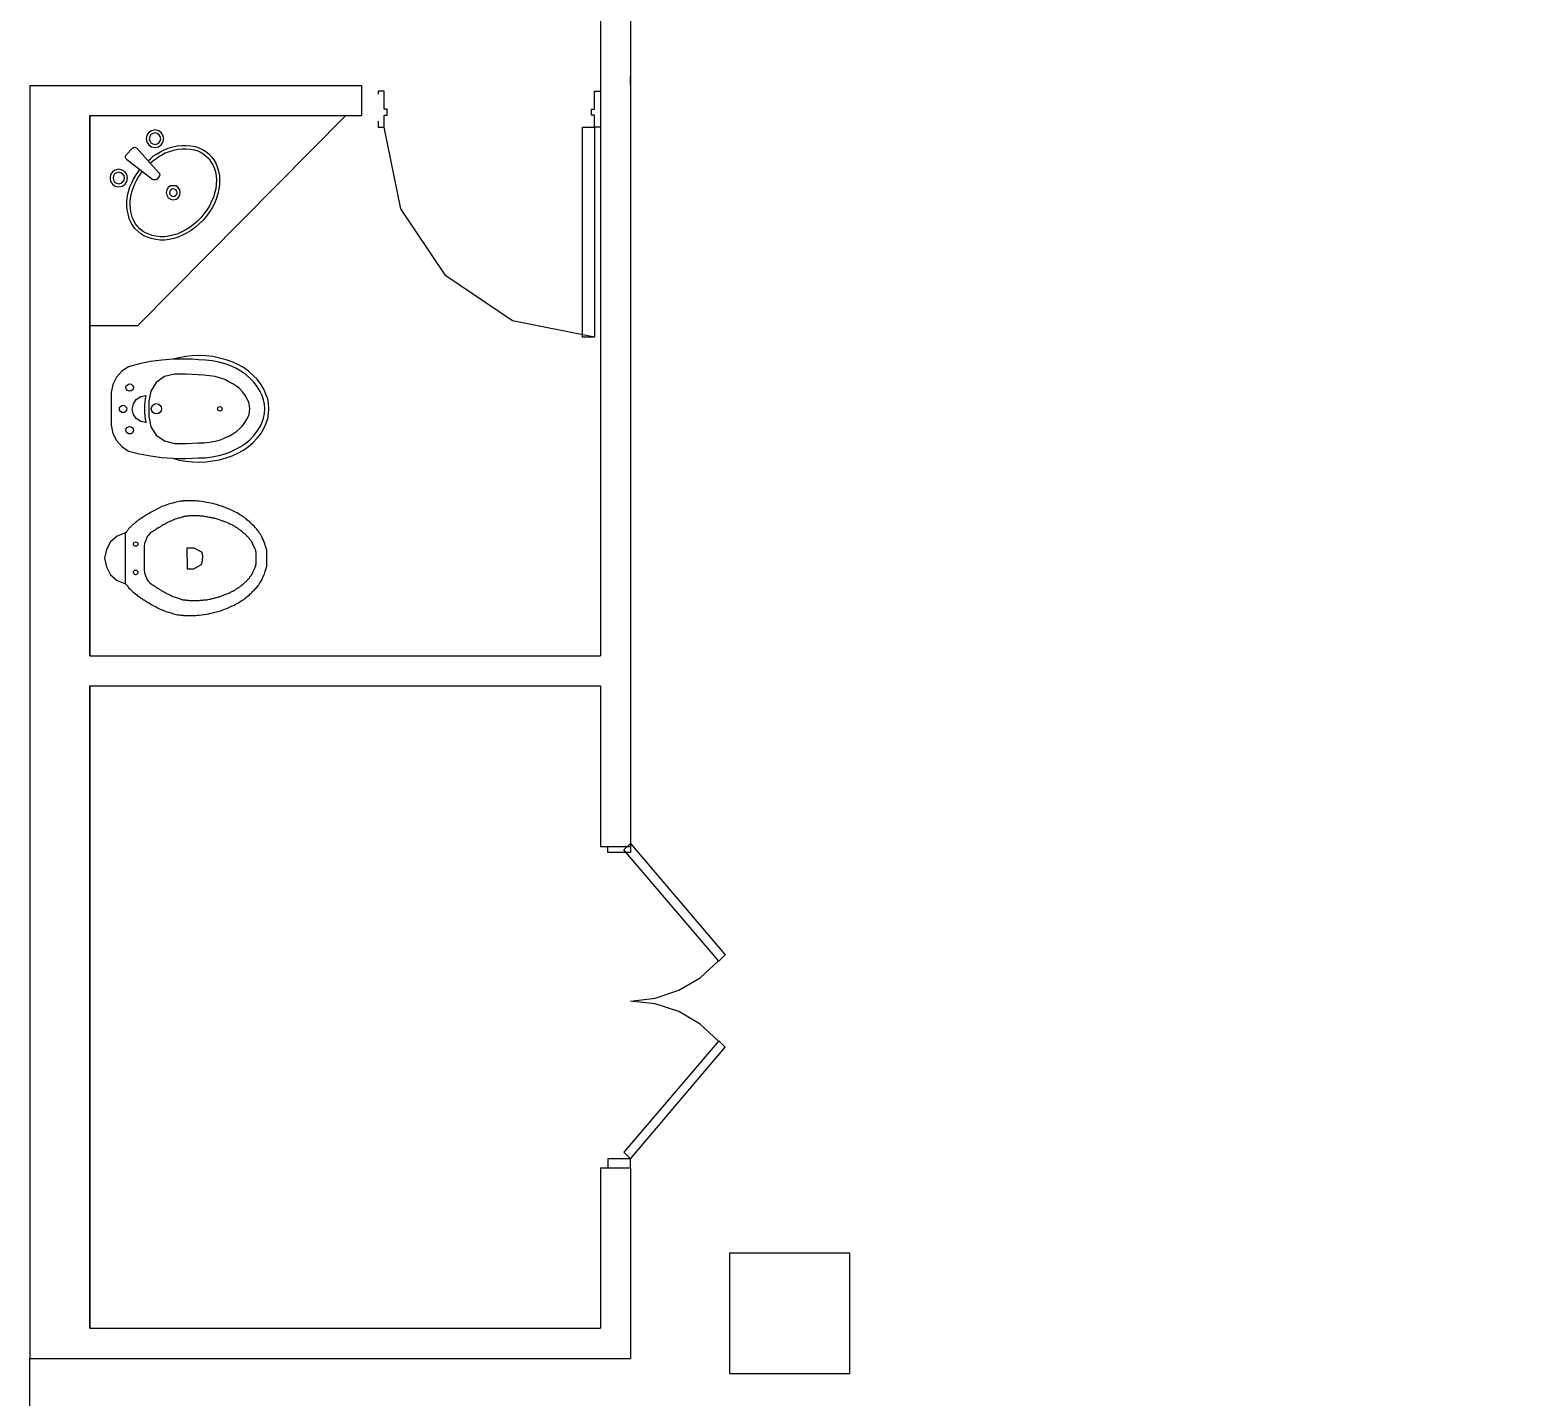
# Model space of a CAD drawing. Header units: metres. Extents: x 2 to 323, y -2 to 254.
# Drawn here: x 116.216 to 121.189, y 119.782 to 124.336 of the extents above; entities that cross this region are included whole.
import ezdxf

# ---------------------------------------------------------------- set-up
doc = ezdxf.new("R2010")
doc.units = ezdxf.units.M
doc.layers.add('REFERENCIA', color=7, linetype='Continuous')

msp = doc.modelspace()

# ---------------------------------------------------------------- linework, layer by layer
at = {"layer": 'REFERENCIA'}
for p, q in [((118.216, 127.411), (118.216, 124.151)), ((118.116, 127.121), (118.116, 124.151)), ((118.216, 124.151), (118.216, 124.181)), ((118.216, 124.151), (118.216, 124.181)), ((116.216, 124.151), (117.32, 124.151)), ((116.216, 124.151), (116.216, 119.911)), ((116.416, 124.151), (117.32, 124.151)), ((117.32, 124.151), (117.32, 124.051)), ((117.32, 124.151), (117.32, 124.051)), ((118.116, 124.151), (118.116, 122.251)), ((118.116, 124.151), (118.116, 122.251)), ((118.216, 124.151), (118.216, 121.616)), ((118.216, 124.151), (118.216, 121.616)), ((116.416, 124.051), (117.32, 124.051)), ((116.416, 122.251), (116.416, 124.051)), ((116.416, 124.051), (116.416, 122.251)), ((116.416, 124.051), (117.32, 124.051)), ((117.268, 124.051), (116.576, 123.351)), ((117.268, 124.051), (116.576, 123.351)), ((116.558, 123.942), (116.537, 123.92)), ((116.558, 123.942), (116.537, 123.92)), ((116.572, 123.942), (116.646, 123.86)), ((116.572, 123.942), (116.646, 123.86)), ((116.538, 123.905), (116.626, 123.838)), ((116.538, 123.905), (116.626, 123.838)), ((116.646, 123.846), (116.64, 123.839)), ((116.646, 123.846), (116.64, 123.839)), ((116.416, 123.351), (116.576, 123.351)), ((116.535, 122.491), (116.535, 122.661)), ((116.535, 122.491), (116.535, 122.661)), ((116.74, 122.576), (116.74, 122.611)), ((116.74, 122.576), (116.74, 122.611)), ((116.74, 122.576), (116.74, 122.541)), ((116.74, 122.576), (116.74, 122.541)), ((116.416, 122.251), (118.116, 122.251)), ((116.416, 122.251), (118.116, 122.251)), ((116.416, 122.151), (118.116, 122.151)), ((116.416, 120.011), (116.416, 122.151)), ((116.416, 122.151), (118.116, 122.151)), ((116.416, 122.151), (116.416, 120.011)), ((118.116, 122.151), (118.116, 121.616)), ((118.116, 122.151), (118.116, 121.616)), ((118.116, 121.616), (118.216, 121.616)), ((118.116, 121.616), (118.216, 121.616)), ((118.141, 121.596), (118.141, 121.616)), ((118.141, 121.596), (118.141, 121.616)), ((118.216, 121.596), (118.141, 121.596)), ((118.216, 121.596), (118.141, 121.596)), ((118.216, 121.616), (118.216, 121.596)), ((118.216, 121.616), (118.216, 121.596)), ((118.116, 120.546), (118.116, 120.011)), ((118.116, 120.546), (118.216, 120.546)), ((118.116, 120.546), (118.116, 120.011)), ((118.116, 120.546), (118.216, 120.546)), ((118.141, 120.576), (118.141, 120.546)), ((118.216, 120.576), (118.141, 120.576)), ((118.141, 120.576), (118.141, 120.546)), ((118.216, 120.576), (118.141, 120.576)), ((118.216, 120.546), (118.216, 120.576)), ((118.216, 120.546), (118.216, 120.576)), ((118.216, 120.546), (118.216, 119.911)), ((118.216, 120.546), (118.216, 119.911)), ((116.416, 120.011), (118.116, 120.011)), ((116.416, 120.011), (118.116, 120.011)), ((116.216, 119.911), (118.216, 119.911)), ((116.216, 119.911), (118.216, 119.911)), ((116.216, 119.911), (118.216, 119.911))]:
    msp.add_line(p, q, dxfattribs=at)
for points in [[(131.146, 127.361), (131.146, 127.361), (131.146, 127.361), (131.146, 116.411), (116.216, 116.411), (116.216, 119.911)], [(117.376, 124.032), (117.376, 124.012), (117.396, 124.012), (117.396, 124.052), (117.406, 124.052), (117.406, 124.072), (117.396, 124.072), (117.396, 124.132), (117.376, 124.132), (117.376, 124.122)], [(117.376, 124.032), (117.376, 124.012), (117.396, 124.012), (117.396, 124.052), (117.406, 124.052), (117.406, 124.072), (117.396, 124.072), (117.396, 124.132), (117.376, 124.132), (117.376, 124.122)], [(118.116, 124.032), (118.116, 124.012), (118.096, 124.012), (118.096, 124.052), (118.086, 124.052), (118.086, 124.072), (118.096, 124.072), (118.096, 124.132), (118.116, 124.132), (118.116, 124.122)], [(118.116, 124.032), (118.116, 124.012), (118.096, 124.012), (118.096, 124.052), (118.086, 124.052), (118.086, 124.072), (118.096, 124.072), (118.096, 124.132), (118.116, 124.132), (118.116, 124.122)], [(118.096, 123.312), (117.823, 123.367), (117.601, 123.517), (117.451, 123.74), (117.396, 124.012)], [(118.096, 123.312), (117.823, 123.367), (117.601, 123.517), (117.451, 123.74), (117.396, 124.012)], [(116.538, 123.905), (116.537, 123.907), (116.536, 123.909), (116.535, 123.91), (116.535, 123.912), (116.535, 123.914), (116.535, 123.916), (116.536, 123.918), (116.537, 123.92)], [(116.538, 123.905), (116.537, 123.907), (116.536, 123.909), (116.535, 123.91), (116.535, 123.912), (116.535, 123.914), (116.535, 123.916), (116.536, 123.918), (116.537, 123.92)], [(116.812, 123.923), (116.821, 123.913), (116.829, 123.903), (116.835, 123.892), (116.84, 123.88), (116.844, 123.865), (116.847, 123.85), (116.848, 123.835), (116.848, 123.82), (116.845, 123.805), (116.842, 123.79), (116.837, 123.775), (116.832, 123.76), (116.824, 123.745), (116.814, 123.73), (116.804, 123.716), (116.793, 123.702), (116.78, 123.69), (116.767, 123.679), (116.753, 123.668), (116.738, 123.659), (116.724, 123.652), (116.71, 123.646), (116.695, 123.641), (116.68, 123.638), (116.665, 123.636), (116.65, 123.636), (116.635, 123.638), (116.62, 123.641), (116.608, 123.645), (116.596, 123.65), (116.585, 123.657), (116.575, 123.665), (116.566, 123.674), (116.558, 123.685), (116.552, 123.696), (116.547, 123.708), (116.543, 123.723), (116.54, 123.737), (116.539, 123.752), (116.539, 123.767), (116.541, 123.783), (116.545, 123.798), (116.549, 123.813), (116.555, 123.827), (116.561, 123.839), (116.568, 123.85), (116.575, 123.861), (116.582, 123.871)], [(116.812, 123.923), (116.821, 123.913), (116.829, 123.903), (116.835, 123.892), (116.84, 123.88), (116.844, 123.865), (116.847, 123.85), (116.848, 123.835), (116.848, 123.82), (116.845, 123.805), (116.842, 123.79), (116.837, 123.775), (116.832, 123.76), (116.824, 123.745), (116.814, 123.73), (116.804, 123.716), (116.793, 123.702), (116.78, 123.69), (116.767, 123.679), (116.753, 123.668), (116.738, 123.659), (116.724, 123.652), (116.71, 123.646), (116.695, 123.641), (116.68, 123.638), (116.665, 123.636), (116.65, 123.636), (116.635, 123.638), (116.62, 123.641), (116.608, 123.645), (116.596, 123.65), (116.585, 123.657), (116.575, 123.665), (116.566, 123.674), (116.558, 123.685), (116.552, 123.696), (116.547, 123.708), (116.543, 123.723), (116.54, 123.737), (116.539, 123.752), (116.539, 123.767), (116.541, 123.783), (116.545, 123.798), (116.549, 123.813), (116.555, 123.827), (116.561, 123.839), (116.568, 123.85), (116.575, 123.861), (116.582, 123.871)], [(116.558, 123.942), (116.561, 123.944), (116.565, 123.945), (116.568, 123.944), (116.572, 123.942)], [(116.558, 123.942), (116.561, 123.944), (116.565, 123.945), (116.568, 123.944), (116.572, 123.942)], [(116.61, 123.9), (116.619, 123.908), (116.628, 123.916), (116.638, 123.922), (116.649, 123.929), (116.663, 123.936), (116.677, 123.942), (116.692, 123.946), (116.707, 123.95), (116.722, 123.951), (116.737, 123.951), (116.752, 123.95), (116.767, 123.947), (116.779, 123.943), (116.791, 123.938), (116.802, 123.931), (116.812, 123.923)], [(116.61, 123.9), (116.619, 123.908), (116.628, 123.916), (116.638, 123.922), (116.649, 123.929), (116.663, 123.936), (116.677, 123.942), (116.692, 123.946), (116.707, 123.95), (116.722, 123.951), (116.737, 123.951), (116.752, 123.95), (116.767, 123.947), (116.779, 123.943), (116.791, 123.938), (116.802, 123.931), (116.812, 123.923)], [(116.617, 123.892), (116.626, 123.9), (116.635, 123.907), (116.644, 123.913), (116.654, 123.919), (116.667, 123.926), (116.681, 123.931), (116.695, 123.935), (116.709, 123.939), (116.723, 123.94), (116.737, 123.94), (116.75, 123.939), (116.764, 123.936), (116.775, 123.933), (116.786, 123.928), (116.795, 123.922), (116.804, 123.914)], [(116.617, 123.892), (116.626, 123.9), (116.635, 123.907), (116.644, 123.913), (116.654, 123.919), (116.667, 123.926), (116.681, 123.931), (116.695, 123.935), (116.709, 123.939), (116.723, 123.94), (116.737, 123.94), (116.75, 123.939), (116.764, 123.936), (116.775, 123.933), (116.786, 123.928), (116.795, 123.922), (116.804, 123.914)], [(116.804, 123.914), (116.813, 123.906), (116.819, 123.897), (116.825, 123.887), (116.83, 123.876), (116.834, 123.863), (116.836, 123.849), (116.837, 123.835), (116.836, 123.821), (116.835, 123.807), (116.831, 123.792), (116.827, 123.778), (116.821, 123.765), (116.814, 123.75), (116.805, 123.736), (116.795, 123.723), (116.785, 123.71), (116.773, 123.698), (116.76, 123.687), (116.747, 123.677), (116.733, 123.669), (116.72, 123.662), (116.706, 123.656), (116.692, 123.652), (116.678, 123.649), (116.664, 123.647), (116.65, 123.647), (116.636, 123.649), (116.623, 123.651), (116.612, 123.655), (116.601, 123.66), (116.591, 123.666), (116.582, 123.673), (116.574, 123.682), (116.567, 123.691), (116.562, 123.701), (116.557, 123.712), (116.553, 123.725), (116.551, 123.739), (116.55, 123.753), (116.55, 123.766), (116.552, 123.781), (116.556, 123.795), (116.56, 123.809), (116.565, 123.823), (116.571, 123.834), (116.577, 123.844), (116.584, 123.855), (116.591, 123.865)], [(116.804, 123.914), (116.813, 123.906), (116.819, 123.897), (116.825, 123.887), (116.83, 123.876), (116.834, 123.863), (116.836, 123.849), (116.837, 123.835), (116.836, 123.821), (116.835, 123.807), (116.831, 123.792), (116.827, 123.778), (116.821, 123.765), (116.814, 123.75), (116.805, 123.736), (116.795, 123.723), (116.785, 123.71), (116.773, 123.698), (116.76, 123.687), (116.747, 123.677), (116.733, 123.669), (116.72, 123.662), (116.706, 123.656), (116.692, 123.652), (116.678, 123.649), (116.664, 123.647), (116.65, 123.647), (116.636, 123.649), (116.623, 123.651), (116.612, 123.655), (116.601, 123.66), (116.591, 123.666), (116.582, 123.673), (116.574, 123.682), (116.567, 123.691), (116.562, 123.701), (116.557, 123.712), (116.553, 123.725), (116.551, 123.739), (116.55, 123.753), (116.55, 123.766), (116.552, 123.781), (116.556, 123.795), (116.56, 123.809), (116.565, 123.823), (116.571, 123.834), (116.577, 123.844), (116.584, 123.855), (116.591, 123.865)], [(116.64, 123.839), (116.636, 123.837), (116.633, 123.836), (116.629, 123.836), (116.626, 123.838)], [(116.64, 123.839), (116.636, 123.837), (116.633, 123.836), (116.629, 123.836), (116.626, 123.838)], [(116.646, 123.86), (116.648, 123.857), (116.649, 123.853), (116.648, 123.85), (116.646, 123.846)], [(116.646, 123.86), (116.648, 123.857), (116.649, 123.853), (116.648, 123.85), (116.646, 123.846)], [(116.692, 122.909), (116.714, 122.908), (116.735, 122.908), (116.757, 122.909), (116.778, 122.91), (116.801, 122.911), (116.823, 122.914), (116.845, 122.918), (116.866, 122.924), (116.884, 122.93), (116.902, 122.939), (116.919, 122.948), (116.935, 122.959), (116.949, 122.971), (116.962, 122.985), (116.973, 122.999), (116.983, 123.015), (116.989, 123.029), (116.994, 123.043), (116.997, 123.058), (116.998, 123.074), (116.997, 123.089), (116.994, 123.104), (116.989, 123.118), (116.983, 123.132), (116.973, 123.148), (116.962, 123.163), (116.949, 123.176), (116.935, 123.188), (116.919, 123.199), (116.902, 123.209), (116.884, 123.217), (116.866, 123.224), (116.845, 123.229), (116.823, 123.234), (116.801, 123.236), (116.778, 123.237), (116.757, 123.239), (116.735, 123.239), (116.714, 123.239), (116.692, 123.239)], [(116.692, 122.909), (116.714, 122.908), (116.735, 122.908), (116.757, 122.909), (116.778, 122.91), (116.801, 122.911), (116.823, 122.914), (116.845, 122.918), (116.866, 122.924), (116.884, 122.93), (116.902, 122.939), (116.919, 122.948), (116.935, 122.959), (116.949, 122.971), (116.962, 122.985), (116.973, 122.999), (116.983, 123.015), (116.989, 123.029), (116.994, 123.043), (116.997, 123.058), (116.998, 123.074), (116.997, 123.089), (116.994, 123.104), (116.989, 123.118), (116.983, 123.132), (116.973, 123.148), (116.962, 123.163), (116.949, 123.176), (116.935, 123.188), (116.919, 123.199), (116.902, 123.209), (116.884, 123.217), (116.866, 123.224), (116.845, 123.229), (116.823, 123.234), (116.801, 123.236), (116.778, 123.237), (116.757, 123.239), (116.735, 123.239), (116.714, 123.239), (116.692, 123.239)], [(116.535, 122.491), (116.538, 122.487), (116.542, 122.483), (116.545, 122.478), (116.549, 122.474), (116.551, 122.472), (116.554, 122.469), (116.556, 122.467), (116.559, 122.464), (116.563, 122.461), (116.568, 122.457), (116.572, 122.454), (116.576, 122.45), (116.577, 122.45), (116.577, 122.45), (116.578, 122.449), (116.578, 122.449), (116.581, 122.447), (116.584, 122.445), (116.586, 122.443), (116.589, 122.442), (116.591, 122.44), (116.594, 122.438), (116.597, 122.437), (116.599, 122.435), (116.6, 122.434), (116.601, 122.434), (116.602, 122.433), (116.602, 122.433), (116.605, 122.431), (116.608, 122.43), (116.61, 122.428), (116.613, 122.427), (116.62, 122.422), (116.627, 122.419), (116.634, 122.415), (116.641, 122.411), (116.648, 122.408), (116.656, 122.404), (116.664, 122.401), (116.672, 122.398), (116.678, 122.396), (116.685, 122.394), (116.692, 122.392), (116.698, 122.39), (116.703, 122.389), (116.708, 122.388), (116.713, 122.387), (116.718, 122.386), (116.721, 122.386), (116.723, 122.386), (116.726, 122.386), (116.728, 122.385), (116.73, 122.385), (116.731, 122.385), (116.732, 122.385), (116.734, 122.385), (116.736, 122.385), (116.738, 122.385), (116.739, 122.385), (116.741, 122.385), (116.745, 122.385), (116.75, 122.385), (116.754, 122.385), (116.758, 122.385), (116.763, 122.385), (116.769, 122.385), (116.774, 122.386), (116.78, 122.386), (116.788, 122.387), (116.796, 122.389), (116.804, 122.39), (116.812, 122.391), (116.819, 122.393), (116.825, 122.394), (116.832, 122.396), (116.838, 122.397), (116.846, 122.4), (116.854, 122.402), (116.861, 122.405), (116.869, 122.408), (116.876, 122.411), (116.883, 122.414), (116.89, 122.417), (116.896, 122.42), (116.901, 122.423), (116.906, 122.425), (116.911, 122.428), (116.915, 122.431), (116.919, 122.433), (116.923, 122.436), (116.927, 122.438), (116.931, 122.441), (116.935, 122.444), (116.939, 122.448), (116.943, 122.451), (116.947, 122.454), (116.95, 122.457), (116.953, 122.46), (116.956, 122.463), (116.959, 122.466), (116.963, 122.469), (116.966, 122.473), (116.969, 122.476), (116.972, 122.479), (116.975, 122.484), (116.978, 122.488), (116.981, 122.492), (116.984, 122.496), (116.987, 122.502), (116.99, 122.508), (116.993, 122.514), (116.995, 122.52), (116.998, 122.526), (117, 122.533), (117.002, 122.539), (117.004, 122.546), (117.005, 122.549), (117.005, 122.552), (117.005, 122.555), (117.005, 122.558), (117.005, 122.576), (117.005, 122.594), (117.005, 122.597), (117.005, 122.6), (117.005, 122.603), (117.004, 122.606), (117.002, 122.613), (117, 122.619), (116.998, 122.626), (116.995, 122.632), (116.993, 122.638), (116.99, 122.644), (116.987, 122.65), (116.984, 122.656), (116.981, 122.66), (116.978, 122.664), (116.975, 122.669), (116.972, 122.673), (116.969, 122.676), (116.966, 122.679), (116.963, 122.683), (116.959, 122.686), (116.956, 122.689), (116.953, 122.692), (116.95, 122.695), (116.947, 122.698), (116.943, 122.701), (116.939, 122.704), (116.935, 122.708), (116.931, 122.711), (116.927, 122.714), (116.923, 122.716), (116.919, 122.719), (116.915, 122.721), (116.911, 122.724), (116.906, 122.727), (116.901, 122.73), (116.896, 122.732), (116.89, 122.735), (116.883, 122.738), (116.876, 122.741), (116.869, 122.744), (116.861, 122.747), (116.854, 122.75), (116.846, 122.752), (116.838, 122.755), (116.832, 122.756), (116.825, 122.758), (116.819, 122.76), (116.812, 122.761), (116.804, 122.762), (116.796, 122.764), (116.788, 122.765), (116.78, 122.766), (116.774, 122.766), (116.769, 122.767), (116.763, 122.767), (116.758, 122.767), (116.754, 122.767), (116.75, 122.767), (116.745, 122.767), (116.741, 122.767), (116.739, 122.767), (116.738, 122.767), (116.736, 122.767), (116.734, 122.767), (116.732, 122.767), (116.731, 122.767), (116.73, 122.767), (116.728, 122.767), (116.726, 122.766), (116.723, 122.766), (116.721, 122.766), (116.718, 122.766), (116.713, 122.765), (116.708, 122.764), (116.703, 122.763), (116.698, 122.762), (116.692, 122.76), (116.685, 122.758), (116.678, 122.756), (116.672, 122.754), (116.664, 122.751), (116.656, 122.748), (116.648, 122.744), (116.641, 122.741), (116.634, 122.737), (116.627, 122.733), (116.62, 122.73), (116.613, 122.725), (116.61, 122.724), (116.608, 122.722), (116.605, 122.721), (116.602, 122.719), (116.602, 122.719), (116.601, 122.718), (116.6, 122.718), (116.599, 122.717), (116.597, 122.715), (116.594, 122.714), (116.591, 122.712), (116.589, 122.71), (116.586, 122.709), (116.584, 122.707), (116.581, 122.705), (116.578, 122.703), (116.578, 122.703), (116.577, 122.703), (116.577, 122.702), (116.576, 122.702), (116.572, 122.698), (116.568, 122.695), (116.563, 122.691), (116.559, 122.688), (116.556, 122.685), (116.554, 122.683), (116.551, 122.68), (116.549, 122.678), (116.545, 122.674), (116.542, 122.67), (116.538, 122.665), (116.535, 122.661)], [(116.535, 122.491), (116.538, 122.487), (116.542, 122.483), (116.545, 122.478), (116.549, 122.474), (116.551, 122.472), (116.554, 122.469), (116.556, 122.467), (116.559, 122.464), (116.563, 122.461), (116.568, 122.457), (116.572, 122.454), (116.576, 122.45), (116.577, 122.45), (116.577, 122.45), (116.578, 122.449), (116.578, 122.449), (116.581, 122.447), (116.584, 122.445), (116.586, 122.443), (116.589, 122.442), (116.591, 122.44), (116.594, 122.438), (116.597, 122.437), (116.599, 122.435), (116.6, 122.434), (116.601, 122.434), (116.602, 122.433), (116.602, 122.433), (116.605, 122.431), (116.608, 122.43), (116.61, 122.428), (116.613, 122.427), (116.62, 122.422), (116.627, 122.419), (116.634, 122.415), (116.641, 122.411), (116.648, 122.408), (116.656, 122.404), (116.664, 122.401), (116.672, 122.398), (116.678, 122.396), (116.685, 122.394), (116.692, 122.392), (116.698, 122.39), (116.703, 122.389), (116.708, 122.388), (116.713, 122.387), (116.718, 122.386), (116.721, 122.386), (116.723, 122.386), (116.726, 122.386), (116.728, 122.385), (116.73, 122.385), (116.731, 122.385), (116.732, 122.385), (116.734, 122.385), (116.736, 122.385), (116.738, 122.385), (116.739, 122.385), (116.741, 122.385), (116.745, 122.385), (116.75, 122.385), (116.754, 122.385), (116.758, 122.385), (116.763, 122.385), (116.769, 122.385), (116.774, 122.386), (116.78, 122.386), (116.788, 122.387), (116.796, 122.389), (116.804, 122.39), (116.812, 122.391), (116.819, 122.393), (116.825, 122.394), (116.832, 122.396), (116.838, 122.397), (116.846, 122.4), (116.854, 122.402), (116.861, 122.405), (116.869, 122.408), (116.876, 122.411), (116.883, 122.414), (116.89, 122.417), (116.896, 122.42), (116.901, 122.423), (116.906, 122.425), (116.911, 122.428), (116.915, 122.431), (116.919, 122.433), (116.923, 122.436), (116.927, 122.438), (116.931, 122.441), (116.935, 122.444), (116.939, 122.448), (116.943, 122.451), (116.947, 122.454), (116.95, 122.457), (116.953, 122.46), (116.956, 122.463), (116.959, 122.466), (116.963, 122.469), (116.966, 122.473), (116.969, 122.476), (116.972, 122.479), (116.975, 122.484), (116.978, 122.488), (116.981, 122.492), (116.984, 122.496), (116.987, 122.502), (116.99, 122.508), (116.993, 122.514), (116.995, 122.52), (116.998, 122.526), (117, 122.533), (117.002, 122.539), (117.004, 122.546), (117.005, 122.549), (117.005, 122.552), (117.005, 122.555), (117.005, 122.558), (117.005, 122.576), (117.005, 122.594), (117.005, 122.597), (117.005, 122.6), (117.005, 122.603), (117.004, 122.606), (117.002, 122.613), (117, 122.619), (116.998, 122.626), (116.995, 122.632), (116.993, 122.638), (116.99, 122.644), (116.987, 122.65), (116.984, 122.656), (116.981, 122.66), (116.978, 122.664), (116.975, 122.669), (116.972, 122.673), (116.969, 122.676), (116.966, 122.679), (116.963, 122.683), (116.959, 122.686), (116.956, 122.689), (116.953, 122.692), (116.95, 122.695), (116.947, 122.698), (116.943, 122.701), (116.939, 122.704), (116.935, 122.708), (116.931, 122.711), (116.927, 122.714), (116.923, 122.716), (116.919, 122.719), (116.915, 122.721), (116.911, 122.724), (116.906, 122.727), (116.901, 122.73), (116.896, 122.732), (116.89, 122.735), (116.883, 122.738), (116.876, 122.741), (116.869, 122.744), (116.861, 122.747), (116.854, 122.75), (116.846, 122.752), (116.838, 122.755), (116.832, 122.756), (116.825, 122.758), (116.819, 122.76), (116.812, 122.761), (116.804, 122.762), (116.796, 122.764), (116.788, 122.765), (116.78, 122.766), (116.774, 122.766), (116.769, 122.767), (116.763, 122.767), (116.758, 122.767), (116.754, 122.767), (116.75, 122.767), (116.745, 122.767), (116.741, 122.767), (116.739, 122.767), (116.738, 122.767), (116.736, 122.767), (116.734, 122.767), (116.732, 122.767), (116.731, 122.767), (116.73, 122.767), (116.728, 122.767), (116.726, 122.766), (116.723, 122.766), (116.721, 122.766), (116.718, 122.766), (116.713, 122.765), (116.708, 122.764), (116.703, 122.763), (116.698, 122.762), (116.692, 122.76), (116.685, 122.758), (116.678, 122.756), (116.672, 122.754), (116.664, 122.751), (116.656, 122.748), (116.648, 122.744), (116.641, 122.741), (116.634, 122.737), (116.627, 122.733), (116.62, 122.73), (116.613, 122.725), (116.61, 122.724), (116.608, 122.722), (116.605, 122.721), (116.602, 122.719), (116.602, 122.719), (116.601, 122.718), (116.6, 122.718), (116.599, 122.717), (116.597, 122.715), (116.594, 122.714), (116.591, 122.712), (116.589, 122.71), (116.586, 122.709), (116.584, 122.707), (116.581, 122.705), (116.578, 122.703), (116.578, 122.703), (116.577, 122.703), (116.577, 122.702), (116.576, 122.702), (116.572, 122.698), (116.568, 122.695), (116.563, 122.691), (116.559, 122.688), (116.556, 122.685), (116.554, 122.683), (116.551, 122.68), (116.549, 122.678), (116.545, 122.674), (116.542, 122.67), (116.538, 122.665), (116.535, 122.661)], [(116.535, 122.661), (116.507, 122.65), (116.485, 122.631), (116.471, 122.605), (116.465, 122.576), (116.471, 122.547), (116.485, 122.521), (116.507, 122.502), (116.535, 122.491)], [(116.535, 122.661), (116.507, 122.65), (116.485, 122.631), (116.471, 122.605), (116.465, 122.576), (116.471, 122.547), (116.485, 122.521), (116.507, 122.502), (116.535, 122.491)], [(116.74, 122.611), (116.762, 122.611), (116.787, 122.597), (116.791, 122.585), (116.791, 122.576)], [(116.74, 122.611), (116.762, 122.611), (116.787, 122.597), (116.791, 122.585), (116.791, 122.576)], [(116.74, 122.541), (116.762, 122.541), (116.787, 122.555), (116.791, 122.567), (116.791, 122.576)], [(116.74, 122.541), (116.762, 122.541), (116.787, 122.555), (116.791, 122.567), (116.791, 122.576)], [(118.216, 121.101), (118.298, 121.111), (118.377, 121.137), (118.448, 121.178), (118.509, 121.235)], [(118.216, 121.101), (118.298, 121.111), (118.377, 121.137), (118.448, 121.178), (118.509, 121.235)], [(118.509, 120.968), (118.448, 121.024), (118.377, 121.066), (118.298, 121.092), (118.216, 121.101)], [(118.509, 120.968), (118.448, 121.024), (118.377, 121.066), (118.298, 121.092), (118.216, 121.101)]]:
    msp.add_lwpolyline(points, dxfattribs=at)
for points in [[(116.603, 123.973), (116.606, 123.962), (116.612, 123.953), (116.621, 123.946), (116.633, 123.944), (116.644, 123.946), (116.653, 123.953), (116.659, 123.962), (116.662, 123.973), (116.659, 123.985), (116.653, 123.994), (116.644, 124), (116.633, 124.003), (116.621, 124), (116.612, 123.994), (116.606, 123.985), (116.603, 123.973)], [(116.603, 123.973), (116.606, 123.962), (116.612, 123.953), (116.621, 123.946), (116.633, 123.944), (116.644, 123.946), (116.653, 123.953), (116.659, 123.962), (116.662, 123.973), (116.659, 123.985), (116.653, 123.994), (116.644, 124), (116.633, 124.003), (116.621, 124), (116.612, 123.994), (116.606, 123.985), (116.603, 123.973)], [(116.613, 123.973), (116.615, 123.966), (116.619, 123.96), (116.625, 123.956), (116.633, 123.954), (116.64, 123.956), (116.646, 123.96), (116.65, 123.966), (116.652, 123.973), (116.65, 123.981), (116.646, 123.987), (116.64, 123.991), (116.633, 123.993), (116.625, 123.991), (116.619, 123.987), (116.615, 123.981), (116.613, 123.973)], [(116.613, 123.973), (116.615, 123.966), (116.619, 123.96), (116.625, 123.956), (116.633, 123.954), (116.64, 123.956), (116.646, 123.96), (116.65, 123.966), (116.652, 123.973), (116.65, 123.981), (116.646, 123.987), (116.64, 123.991), (116.633, 123.993), (116.625, 123.991), (116.619, 123.987), (116.615, 123.981), (116.613, 123.973)], [(118.096, 124.012), (118.096, 123.312), (118.056, 123.312), (118.056, 124.012), (118.096, 124.012)], [(118.096, 124.012), (118.096, 123.312), (118.056, 123.312), (118.056, 124.012), (118.096, 124.012)], [(116.483, 123.842), (116.485, 123.831), (116.491, 123.822), (116.5, 123.815), (116.512, 123.813), (116.523, 123.815), (116.533, 123.822), (116.539, 123.831), (116.541, 123.842), (116.539, 123.854), (116.533, 123.863), (116.523, 123.869), (116.512, 123.872), (116.5, 123.869), (116.491, 123.863), (116.485, 123.854), (116.483, 123.842)], [(116.483, 123.842), (116.485, 123.831), (116.491, 123.822), (116.5, 123.815), (116.512, 123.813), (116.523, 123.815), (116.533, 123.822), (116.539, 123.831), (116.541, 123.842), (116.539, 123.854), (116.533, 123.863), (116.523, 123.869), (116.512, 123.872), (116.5, 123.869), (116.491, 123.863), (116.485, 123.854), (116.483, 123.842)], [(116.493, 123.842), (116.494, 123.835), (116.498, 123.829), (116.504, 123.825), (116.512, 123.823), (116.519, 123.825), (116.525, 123.829), (116.53, 123.835), (116.531, 123.842), (116.53, 123.85), (116.525, 123.856), (116.519, 123.86), (116.512, 123.862), (116.504, 123.86), (116.498, 123.856), (116.494, 123.85), (116.493, 123.842)], [(116.493, 123.842), (116.494, 123.835), (116.498, 123.829), (116.504, 123.825), (116.512, 123.823), (116.519, 123.825), (116.525, 123.829), (116.53, 123.835), (116.531, 123.842), (116.53, 123.85), (116.525, 123.856), (116.519, 123.86), (116.512, 123.862), (116.504, 123.86), (116.498, 123.856), (116.494, 123.85), (116.493, 123.842)], [(116.67, 123.794), (116.672, 123.785), (116.677, 123.777), (116.684, 123.772), (116.693, 123.77), (116.703, 123.772), (116.71, 123.777), (116.715, 123.785), (116.717, 123.794), (116.715, 123.803), (116.71, 123.811), (116.703, 123.816), (116.693, 123.817), (116.684, 123.816), (116.677, 123.811), (116.672, 123.803), (116.67, 123.794)], [(116.67, 123.794), (116.672, 123.785), (116.677, 123.777), (116.684, 123.772), (116.693, 123.77), (116.703, 123.772), (116.71, 123.777), (116.715, 123.785), (116.717, 123.794), (116.715, 123.803), (116.71, 123.811), (116.703, 123.816), (116.693, 123.817), (116.684, 123.816), (116.677, 123.811), (116.672, 123.803), (116.67, 123.794)], [(116.681, 123.794), (116.682, 123.789), (116.685, 123.785), (116.689, 123.782), (116.693, 123.781), (116.698, 123.782), (116.702, 123.785), (116.705, 123.789), (116.706, 123.794), (116.705, 123.799), (116.702, 123.803), (116.698, 123.805), (116.693, 123.806), (116.689, 123.805), (116.685, 123.803), (116.682, 123.799), (116.681, 123.794)], [(116.681, 123.794), (116.682, 123.789), (116.685, 123.785), (116.689, 123.782), (116.693, 123.781), (116.698, 123.782), (116.702, 123.785), (116.705, 123.789), (116.706, 123.794), (116.705, 123.799), (116.702, 123.803), (116.698, 123.805), (116.693, 123.806), (116.689, 123.805), (116.685, 123.803), (116.682, 123.799), (116.681, 123.794)], [(116.692, 123.239), (116.655, 123.236), (116.618, 123.231), (116.581, 123.224), (116.545, 123.214), (116.522, 123.199), (116.504, 123.179), (116.492, 123.155), (116.487, 123.128), (116.487, 123.019), (116.492, 122.992), (116.504, 122.968), (116.522, 122.948), (116.545, 122.933), (116.581, 122.924), (116.618, 122.917), (116.655, 122.912), (116.692, 122.909), (116.713, 122.903), (116.735, 122.899), (116.757, 122.897), (116.778, 122.896), (116.802, 122.897), (116.825, 122.9), (116.848, 122.904), (116.87, 122.91), (116.89, 122.917), (116.909, 122.926), (116.927, 122.936), (116.944, 122.948), (116.959, 122.961), (116.973, 122.976), (116.985, 122.991), (116.995, 123.008), (117.002, 123.024), (117.008, 123.04), (117.011, 123.057), (117.012, 123.074), (117.011, 123.091), (117.008, 123.107), (117.002, 123.123), (116.995, 123.139), (116.985, 123.156), (116.973, 123.172), (116.959, 123.186), (116.944, 123.199), (116.927, 123.211), (116.909, 123.221), (116.89, 123.23), (116.87, 123.237), (116.848, 123.243), (116.825, 123.248), (116.802, 123.25), (116.778, 123.251), (116.757, 123.25), (116.735, 123.248), (116.713, 123.244), (116.692, 123.239)], [(116.692, 123.239), (116.655, 123.236), (116.618, 123.231), (116.581, 123.224), (116.545, 123.214), (116.522, 123.199), (116.504, 123.179), (116.492, 123.155), (116.487, 123.128), (116.487, 123.019), (116.492, 122.992), (116.504, 122.968), (116.522, 122.948), (116.545, 122.933), (116.581, 122.924), (116.618, 122.917), (116.655, 122.912), (116.692, 122.909), (116.713, 122.903), (116.735, 122.899), (116.757, 122.897), (116.778, 122.896), (116.802, 122.897), (116.825, 122.9), (116.848, 122.904), (116.87, 122.91), (116.89, 122.917), (116.909, 122.926), (116.927, 122.936), (116.944, 122.948), (116.959, 122.961), (116.973, 122.976), (116.985, 122.991), (116.995, 123.008), (117.002, 123.024), (117.008, 123.04), (117.011, 123.057), (117.012, 123.074), (117.011, 123.091), (117.008, 123.107), (117.002, 123.123), (116.995, 123.139), (116.985, 123.156), (116.973, 123.172), (116.959, 123.186), (116.944, 123.199), (116.927, 123.211), (116.909, 123.221), (116.89, 123.23), (116.87, 123.237), (116.848, 123.243), (116.825, 123.248), (116.802, 123.25), (116.778, 123.251), (116.757, 123.25), (116.735, 123.248), (116.713, 123.244), (116.692, 123.239)], [(116.851, 122.971), (116.865, 122.977), (116.879, 122.983), (116.892, 122.991), (116.905, 122.999), (116.915, 123.008), (116.924, 123.017), (116.932, 123.028), (116.939, 123.039), (116.943, 123.047), (116.946, 123.056), (116.947, 123.065), (116.948, 123.074), (116.947, 123.083), (116.946, 123.091), (116.943, 123.1), (116.939, 123.108), (116.932, 123.12), (116.924, 123.13), (116.915, 123.14), (116.905, 123.148), (116.892, 123.157), (116.879, 123.164), (116.865, 123.171), (116.851, 123.176), (116.833, 123.181), (116.814, 123.184), (116.795, 123.186), (116.776, 123.187), (116.757, 123.188), (116.737, 123.189), (116.718, 123.189), (116.698, 123.189), (116.664, 123.181), (116.637, 123.161), (116.619, 123.133), (116.612, 123.099), (116.612, 123.048), (116.619, 123.014), (116.637, 122.986), (116.664, 122.967), (116.698, 122.958), (116.718, 122.958), (116.737, 122.958), (116.757, 122.959), (116.776, 122.96), (116.795, 122.961), (116.814, 122.963), (116.833, 122.966), (116.851, 122.971)], [(116.851, 122.971), (116.865, 122.977), (116.879, 122.983), (116.892, 122.991), (116.905, 122.999), (116.915, 123.008), (116.924, 123.017), (116.932, 123.028), (116.939, 123.039), (116.943, 123.047), (116.946, 123.056), (116.947, 123.065), (116.948, 123.074), (116.947, 123.083), (116.946, 123.091), (116.943, 123.1), (116.939, 123.108), (116.932, 123.12), (116.924, 123.13), (116.915, 123.14), (116.905, 123.148), (116.892, 123.157), (116.879, 123.164), (116.865, 123.171), (116.851, 123.176), (116.833, 123.181), (116.814, 123.184), (116.795, 123.186), (116.776, 123.187), (116.757, 123.188), (116.737, 123.189), (116.718, 123.189), (116.698, 123.189), (116.664, 123.181), (116.637, 123.161), (116.619, 123.133), (116.612, 123.099), (116.612, 123.048), (116.619, 123.014), (116.637, 122.986), (116.664, 122.967), (116.698, 122.958), (116.718, 122.958), (116.737, 122.958), (116.757, 122.959), (116.776, 122.96), (116.795, 122.961), (116.814, 122.963), (116.833, 122.966), (116.851, 122.971)], [(116.561, 123.145), (116.56, 123.14), (116.557, 123.136), (116.553, 123.134), (116.548, 123.133), (116.544, 123.134), (116.54, 123.136), (116.537, 123.14), (116.536, 123.145), (116.537, 123.15), (116.54, 123.153), (116.544, 123.156), (116.548, 123.157), (116.553, 123.156), (116.557, 123.153), (116.56, 123.15), (116.561, 123.145)], [(116.561, 123.145), (116.56, 123.14), (116.557, 123.136), (116.553, 123.134), (116.548, 123.133), (116.544, 123.134), (116.54, 123.136), (116.537, 123.14), (116.536, 123.145), (116.537, 123.15), (116.54, 123.153), (116.544, 123.156), (116.548, 123.157), (116.553, 123.156), (116.557, 123.153), (116.56, 123.15), (116.561, 123.145)], [(116.539, 123.074), (116.538, 123.069), (116.535, 123.065), (116.531, 123.062), (116.527, 123.061), (116.522, 123.062), (116.518, 123.065), (116.515, 123.069), (116.514, 123.074), (116.515, 123.078), (116.518, 123.082), (116.522, 123.085), (116.527, 123.086), (116.531, 123.085), (116.535, 123.082), (116.538, 123.078), (116.539, 123.074)], [(116.539, 123.074), (116.538, 123.069), (116.535, 123.065), (116.531, 123.062), (116.527, 123.061), (116.522, 123.062), (116.518, 123.065), (116.515, 123.069), (116.514, 123.074), (116.515, 123.078), (116.518, 123.082), (116.522, 123.085), (116.527, 123.086), (116.531, 123.085), (116.535, 123.082), (116.538, 123.078), (116.539, 123.074)], [(116.602, 123.118), (116.6, 123.107), (116.599, 123.096), (116.598, 123.085), (116.598, 123.074), (116.598, 123.062), (116.599, 123.051), (116.6, 123.039), (116.603, 123.028), (116.585, 123.031), (116.57, 123.041), (116.561, 123.055), (116.557, 123.073), (116.561, 123.09), (116.57, 123.105), (116.585, 123.115), (116.602, 123.118)], [(116.602, 123.118), (116.6, 123.107), (116.599, 123.096), (116.598, 123.085), (116.598, 123.074), (116.598, 123.062), (116.599, 123.051), (116.6, 123.039), (116.603, 123.028), (116.585, 123.031), (116.57, 123.041), (116.561, 123.055), (116.557, 123.073), (116.561, 123.09), (116.57, 123.105), (116.585, 123.115), (116.602, 123.118)], [(116.654, 123.074), (116.653, 123.067), (116.649, 123.062), (116.644, 123.058), (116.637, 123.057), (116.631, 123.058), (116.625, 123.062), (116.622, 123.067), (116.62, 123.074), (116.622, 123.08), (116.625, 123.086), (116.631, 123.089), (116.637, 123.091), (116.644, 123.089), (116.649, 123.086), (116.653, 123.08), (116.654, 123.074)], [(116.654, 123.074), (116.653, 123.067), (116.649, 123.062), (116.644, 123.058), (116.637, 123.057), (116.631, 123.058), (116.625, 123.062), (116.622, 123.067), (116.62, 123.074), (116.622, 123.08), (116.625, 123.086), (116.631, 123.089), (116.637, 123.091), (116.644, 123.089), (116.649, 123.086), (116.653, 123.08), (116.654, 123.074)], [(116.856, 123.074), (116.855, 123.071), (116.854, 123.068), (116.852, 123.067), (116.849, 123.066), (116.846, 123.067), (116.843, 123.068), (116.842, 123.071), (116.841, 123.074), (116.842, 123.077), (116.843, 123.079), (116.846, 123.08), (116.849, 123.081), (116.852, 123.08), (116.854, 123.079), (116.855, 123.077), (116.856, 123.074)], [(116.856, 123.074), (116.855, 123.071), (116.854, 123.068), (116.852, 123.067), (116.849, 123.066), (116.846, 123.067), (116.843, 123.068), (116.842, 123.071), (116.841, 123.074), (116.842, 123.077), (116.843, 123.079), (116.846, 123.08), (116.849, 123.081), (116.852, 123.08), (116.854, 123.079), (116.855, 123.077), (116.856, 123.074)], [(116.561, 123.002), (116.56, 122.998), (116.557, 122.994), (116.553, 122.991), (116.548, 122.99), (116.544, 122.991), (116.54, 122.994), (116.537, 122.998), (116.536, 123.002), (116.537, 123.007), (116.54, 123.011), (116.544, 123.014), (116.548, 123.015), (116.553, 123.014), (116.557, 123.011), (116.56, 123.007), (116.561, 123.002)], [(116.561, 123.002), (116.56, 122.998), (116.557, 122.994), (116.553, 122.991), (116.548, 122.99), (116.544, 122.991), (116.54, 122.994), (116.537, 122.998), (116.536, 123.002), (116.537, 123.007), (116.54, 123.011), (116.544, 123.014), (116.548, 123.015), (116.553, 123.014), (116.557, 123.011), (116.56, 123.007), (116.561, 123.002)], [(116.631, 122.483), (116.633, 122.482), (116.635, 122.48), (116.637, 122.479), (116.64, 122.477), (116.64, 122.477), (116.64, 122.477), (116.64, 122.477), (116.64, 122.477), (116.64, 122.477), (116.64, 122.477), (116.641, 122.477), (116.641, 122.477), (116.641, 122.477), (116.642, 122.476), (116.642, 122.476), (116.643, 122.476), (116.643, 122.475), (116.644, 122.475), (116.644, 122.475), (116.645, 122.474), (116.647, 122.473), (116.649, 122.472), (116.651, 122.471), (116.653, 122.469), (116.655, 122.468), (116.657, 122.467), (116.66, 122.465), (116.662, 122.464), (116.666, 122.462), (116.669, 122.46), (116.673, 122.458), (116.677, 122.456), (116.68, 122.455), (116.682, 122.454), (116.685, 122.452), (116.688, 122.451), (116.692, 122.449), (116.696, 122.448), (116.7, 122.446), (116.704, 122.445), (116.707, 122.444), (116.71, 122.443), (116.713, 122.442), (116.717, 122.441), (116.719, 122.44), (116.721, 122.439), (116.723, 122.439), (116.725, 122.438), (116.727, 122.438), (116.729, 122.438), (116.731, 122.437), (116.733, 122.437), (116.734, 122.437), (116.735, 122.436), (116.736, 122.436), (116.737, 122.436), (116.739, 122.436), (116.741, 122.436), (116.742, 122.436), (116.744, 122.436), (116.745, 122.435), (116.745, 122.435), (116.746, 122.435), (116.747, 122.435), (116.748, 122.435), (116.748, 122.435), (116.749, 122.435), (116.75, 122.435), (116.75, 122.435), (116.75, 122.435), (116.75, 122.435), (116.75, 122.435), (116.751, 122.435), (116.751, 122.435), (116.751, 122.435), (116.751, 122.435), (116.753, 122.435), (116.754, 122.435), (116.755, 122.435), (116.756, 122.435), (116.757, 122.435), (116.759, 122.435), (116.76, 122.435), (116.762, 122.435), (116.764, 122.435), (116.766, 122.435), (116.769, 122.435), (116.771, 122.435), (116.773, 122.435), (116.774, 122.435), (116.776, 122.435), (116.777, 122.435), (116.78, 122.435), (116.783, 122.436), (116.786, 122.436), (116.789, 122.436), (116.792, 122.436), (116.795, 122.437), (116.798, 122.437), (116.801, 122.438), (116.805, 122.438), (116.809, 122.439), (116.813, 122.44), (116.817, 122.44), (116.82, 122.441), (116.823, 122.442), (116.825, 122.442), (116.828, 122.443), (116.831, 122.443), (116.833, 122.444), (116.836, 122.445), (116.838, 122.445), (116.841, 122.446), (116.844, 122.447), (116.847, 122.448), (116.85, 122.449), (116.854, 122.451), (116.858, 122.452), (116.861, 122.453), (116.865, 122.455), (116.869, 122.456), (116.872, 122.457), (116.876, 122.459), (116.879, 122.46), (116.882, 122.462), (116.884, 122.463), (116.886, 122.464), (116.889, 122.465), (116.891, 122.466), (116.893, 122.467), (116.895, 122.468), (116.897, 122.469), (116.899, 122.47), (116.9, 122.471), (116.901, 122.472), (116.903, 122.473), (116.904, 122.474), (116.906, 122.475), (116.907, 122.476), (116.909, 122.477), (116.91, 122.478), (116.912, 122.479), (116.913, 122.48), (116.915, 122.481), (116.917, 122.483), (116.919, 122.484), (116.921, 122.486), (116.922, 122.487), (116.924, 122.488), (116.925, 122.49), (116.927, 122.491), (116.929, 122.492), (116.93, 122.493), (116.931, 122.494), (116.932, 122.495), (116.933, 122.496), (116.934, 122.497), (116.936, 122.499), (116.937, 122.5), (116.938, 122.501), (116.939, 122.502), (116.941, 122.504), (116.942, 122.505), (116.943, 122.506), (116.944, 122.507), (116.945, 122.509), (116.947, 122.51), (116.948, 122.512), (116.949, 122.513), (116.949, 122.514), (116.95, 122.515), (116.951, 122.516), (116.952, 122.517), (116.953, 122.519), (116.954, 122.52), (116.955, 122.521), (116.955, 122.523), (116.956, 122.524), (116.957, 122.525), (116.957, 122.526), (116.959, 122.529), (116.96, 122.532), (116.962, 122.536), (116.963, 122.539), (116.965, 122.542), (116.966, 122.546), (116.968, 122.55), (116.969, 122.554), (116.969, 122.555), (116.97, 122.556), (116.97, 122.557), (116.97, 122.558), (116.97, 122.576), (116.97, 122.594), (116.97, 122.595), (116.97, 122.596), (116.969, 122.597), (116.969, 122.598), (116.968, 122.602), (116.966, 122.606), (116.965, 122.61), (116.963, 122.613), (116.962, 122.616), (116.96, 122.62), (116.959, 122.623), (116.957, 122.626), (116.957, 122.627), (116.956, 122.628), (116.955, 122.629), (116.955, 122.631), (116.954, 122.632), (116.953, 122.633), (116.952, 122.635), (116.951, 122.636), (116.95, 122.637), (116.949, 122.638), (116.949, 122.639), (116.948, 122.64), (116.947, 122.642), (116.945, 122.643), (116.944, 122.645), (116.943, 122.646), (116.942, 122.647), (116.941, 122.648), (116.939, 122.65), (116.938, 122.651), (116.937, 122.652), (116.936, 122.653), (116.934, 122.655), (116.933, 122.656), (116.932, 122.657), (116.931, 122.658), (116.93, 122.659), (116.929, 122.66), (116.927, 122.661), (116.925, 122.662), (116.924, 122.664), (116.922, 122.665), (116.921, 122.667), (116.919, 122.668), (116.917, 122.669), (116.915, 122.671), (116.913, 122.672), (116.912, 122.673), (116.91, 122.674), (116.909, 122.675), (116.907, 122.676), (116.906, 122.677), (116.904, 122.678), (116.903, 122.679), (116.901, 122.68), (116.9, 122.681), (116.899, 122.682), (116.897, 122.683), (116.895, 122.684), (116.893, 122.685), (116.891, 122.686), (116.889, 122.687), (116.886, 122.688), (116.884, 122.689), (116.882, 122.69), (116.879, 122.692), (116.876, 122.693), (116.872, 122.695), (116.869, 122.696), (116.865, 122.697), (116.861, 122.699), (116.858, 122.7), (116.854, 122.701), (116.85, 122.703), (116.847, 122.704), (116.844, 122.705), (116.841, 122.706), (116.838, 122.707), (116.836, 122.707), (116.833, 122.708), (116.831, 122.709), (116.828, 122.709), (116.825, 122.71), (116.823, 122.711), (116.82, 122.711), (116.817, 122.712), (116.813, 122.712), (116.809, 122.713), (116.805, 122.714), (116.801, 122.714), (116.798, 122.715), (116.795, 122.715), (116.792, 122.716), (116.789, 122.716), (116.786, 122.716), (116.783, 122.716), (116.78, 122.717), (116.777, 122.717), (116.776, 122.717), (116.774, 122.717), (116.773, 122.717), (116.771, 122.717), (116.769, 122.717), (116.766, 122.717), (116.764, 122.717), (116.762, 122.717), (116.76, 122.717), (116.759, 122.717), (116.757, 122.717), (116.756, 122.717), (116.755, 122.717), (116.754, 122.717), (116.753, 122.717), (116.751, 122.717), (116.751, 122.717), (116.751, 122.717), (116.751, 122.717), (116.75, 122.717), (116.75, 122.717), (116.75, 122.717), (116.75, 122.717), (116.75, 122.717), (116.749, 122.717), (116.748, 122.717), (116.748, 122.717), (116.747, 122.717), (116.746, 122.717), (116.745, 122.717), (116.745, 122.717), (116.744, 122.716), (116.742, 122.716), (116.741, 122.716), (116.739, 122.716), (116.737, 122.716), (116.736, 122.716), (116.735, 122.716), (116.734, 122.715), (116.733, 122.715), (116.731, 122.715), (116.729, 122.714), (116.727, 122.714), (116.725, 122.714), (116.723, 122.713), (116.721, 122.713), (116.719, 122.712), (116.717, 122.711), (116.713, 122.71), (116.71, 122.709), (116.707, 122.708), (116.704, 122.707), (116.7, 122.706), (116.696, 122.704), (116.692, 122.703), (116.688, 122.701), (116.685, 122.7), (116.682, 122.698), (116.68, 122.697), (116.677, 122.696), (116.673, 122.694), (116.669, 122.692), (116.666, 122.69), (116.662, 122.688), (116.66, 122.687), (116.657, 122.685), (116.655, 122.684), (116.653, 122.683), (116.651, 122.682), (116.649, 122.68), (116.647, 122.679), (116.645, 122.678), (116.644, 122.677), (116.644, 122.677), (116.643, 122.677), (116.643, 122.676), (116.642, 122.676), (116.642, 122.676), (116.641, 122.676), (116.641, 122.675), (116.641, 122.675), (116.64, 122.675), (116.64, 122.675), (116.64, 122.675), (116.64, 122.675), (116.64, 122.675), (116.64, 122.675), (116.64, 122.675), (116.637, 122.673), (116.635, 122.672), (116.633, 122.67), (116.631, 122.669), (116.63, 122.668), (116.63, 122.668), (116.629, 122.668), (116.629, 122.668), (116.627, 122.666), (116.625, 122.665), (116.623, 122.664), (116.621, 122.663), (116.616, 122.658), (116.611, 122.653), (116.607, 122.648), (116.604, 122.642), (116.601, 122.633), (116.598, 122.625), (116.597, 122.616), (116.597, 122.607), (116.597, 122.576), (116.597, 122.545), (116.597, 122.536), (116.598, 122.527), (116.601, 122.519), (116.604, 122.51), (116.607, 122.504), (116.611, 122.499), (116.616, 122.494), (116.621, 122.49), (116.623, 122.488), (116.625, 122.487), (116.627, 122.486), (116.629, 122.485), (116.629, 122.484), (116.63, 122.484), (116.63, 122.484), (116.631, 122.483)], [(116.631, 122.483), (116.633, 122.482), (116.635, 122.48), (116.637, 122.479), (116.64, 122.477), (116.64, 122.477), (116.64, 122.477), (116.64, 122.477), (116.64, 122.477), (116.64, 122.477), (116.64, 122.477), (116.641, 122.477), (116.641, 122.477), (116.641, 122.477), (116.642, 122.476), (116.642, 122.476), (116.643, 122.476), (116.643, 122.475), (116.644, 122.475), (116.644, 122.475), (116.645, 122.474), (116.647, 122.473), (116.649, 122.472), (116.651, 122.471), (116.653, 122.469), (116.655, 122.468), (116.657, 122.467), (116.66, 122.465), (116.662, 122.464), (116.666, 122.462), (116.669, 122.46), (116.673, 122.458), (116.677, 122.456), (116.68, 122.455), (116.682, 122.454), (116.685, 122.452), (116.688, 122.451), (116.692, 122.449), (116.696, 122.448), (116.7, 122.446), (116.704, 122.445), (116.707, 122.444), (116.71, 122.443), (116.713, 122.442), (116.717, 122.441), (116.719, 122.44), (116.721, 122.439), (116.723, 122.439), (116.725, 122.438), (116.727, 122.438), (116.729, 122.438), (116.731, 122.437), (116.733, 122.437), (116.734, 122.437), (116.735, 122.436), (116.736, 122.436), (116.737, 122.436), (116.739, 122.436), (116.741, 122.436), (116.742, 122.436), (116.744, 122.436), (116.745, 122.435), (116.745, 122.435), (116.746, 122.435), (116.747, 122.435), (116.748, 122.435), (116.748, 122.435), (116.749, 122.435), (116.75, 122.435), (116.75, 122.435), (116.75, 122.435), (116.75, 122.435), (116.75, 122.435), (116.751, 122.435), (116.751, 122.435), (116.751, 122.435), (116.751, 122.435), (116.753, 122.435), (116.754, 122.435), (116.755, 122.435), (116.756, 122.435), (116.757, 122.435), (116.759, 122.435), (116.76, 122.435), (116.762, 122.435), (116.764, 122.435), (116.766, 122.435), (116.769, 122.435), (116.771, 122.435), (116.773, 122.435), (116.774, 122.435), (116.776, 122.435), (116.777, 122.435), (116.78, 122.435), (116.783, 122.436), (116.786, 122.436), (116.789, 122.436), (116.792, 122.436), (116.795, 122.437), (116.798, 122.437), (116.801, 122.438), (116.805, 122.438), (116.809, 122.439), (116.813, 122.44), (116.817, 122.44), (116.82, 122.441), (116.823, 122.442), (116.825, 122.442), (116.828, 122.443), (116.831, 122.443), (116.833, 122.444), (116.836, 122.445), (116.838, 122.445), (116.841, 122.446), (116.844, 122.447), (116.847, 122.448), (116.85, 122.449), (116.854, 122.451), (116.858, 122.452), (116.861, 122.453), (116.865, 122.455), (116.869, 122.456), (116.872, 122.457), (116.876, 122.459), (116.879, 122.46), (116.882, 122.462), (116.884, 122.463), (116.886, 122.464), (116.889, 122.465), (116.891, 122.466), (116.893, 122.467), (116.895, 122.468), (116.897, 122.469), (116.899, 122.47), (116.9, 122.471), (116.901, 122.472), (116.903, 122.473), (116.904, 122.474), (116.906, 122.475), (116.907, 122.476), (116.909, 122.477), (116.91, 122.478), (116.912, 122.479), (116.913, 122.48), (116.915, 122.481), (116.917, 122.483), (116.919, 122.484), (116.921, 122.486), (116.922, 122.487), (116.924, 122.488), (116.925, 122.49), (116.927, 122.491), (116.929, 122.492), (116.93, 122.493), (116.931, 122.494), (116.932, 122.495), (116.933, 122.496), (116.934, 122.497), (116.936, 122.499), (116.937, 122.5), (116.938, 122.501), (116.939, 122.502), (116.941, 122.504), (116.942, 122.505), (116.943, 122.506), (116.944, 122.507), (116.945, 122.509), (116.947, 122.51), (116.948, 122.512), (116.949, 122.513), (116.949, 122.514), (116.95, 122.515), (116.951, 122.516), (116.952, 122.517), (116.953, 122.519), (116.954, 122.52), (116.955, 122.521), (116.955, 122.523), (116.956, 122.524), (116.957, 122.525), (116.957, 122.526), (116.959, 122.529), (116.96, 122.532), (116.962, 122.536), (116.963, 122.539), (116.965, 122.542), (116.966, 122.546), (116.968, 122.55), (116.969, 122.554), (116.969, 122.555), (116.97, 122.556), (116.97, 122.557), (116.97, 122.558), (116.97, 122.576), (116.97, 122.594), (116.97, 122.595), (116.97, 122.596), (116.969, 122.597), (116.969, 122.598), (116.968, 122.602), (116.966, 122.606), (116.965, 122.61), (116.963, 122.613), (116.962, 122.616), (116.96, 122.62), (116.959, 122.623), (116.957, 122.626), (116.957, 122.627), (116.956, 122.628), (116.955, 122.629), (116.955, 122.631), (116.954, 122.632), (116.953, 122.633), (116.952, 122.635), (116.951, 122.636), (116.95, 122.637), (116.949, 122.638), (116.949, 122.639), (116.948, 122.64), (116.947, 122.642), (116.945, 122.643), (116.944, 122.645), (116.943, 122.646), (116.942, 122.647), (116.941, 122.648), (116.939, 122.65), (116.938, 122.651), (116.937, 122.652), (116.936, 122.653), (116.934, 122.655), (116.933, 122.656), (116.932, 122.657), (116.931, 122.658), (116.93, 122.659), (116.929, 122.66), (116.927, 122.661), (116.925, 122.662), (116.924, 122.664), (116.922, 122.665), (116.921, 122.667), (116.919, 122.668), (116.917, 122.669), (116.915, 122.671), (116.913, 122.672), (116.912, 122.673), (116.91, 122.674), (116.909, 122.675), (116.907, 122.676), (116.906, 122.677), (116.904, 122.678), (116.903, 122.679), (116.901, 122.68), (116.9, 122.681), (116.899, 122.682), (116.897, 122.683), (116.895, 122.684), (116.893, 122.685), (116.891, 122.686), (116.889, 122.687), (116.886, 122.688), (116.884, 122.689), (116.882, 122.69), (116.879, 122.692), (116.876, 122.693), (116.872, 122.695), (116.869, 122.696), (116.865, 122.697), (116.861, 122.699), (116.858, 122.7), (116.854, 122.701), (116.85, 122.703), (116.847, 122.704), (116.844, 122.705), (116.841, 122.706), (116.838, 122.707), (116.836, 122.707), (116.833, 122.708), (116.831, 122.709), (116.828, 122.709), (116.825, 122.71), (116.823, 122.711), (116.82, 122.711), (116.817, 122.712), (116.813, 122.712), (116.809, 122.713), (116.805, 122.714), (116.801, 122.714), (116.798, 122.715), (116.795, 122.715), (116.792, 122.716), (116.789, 122.716), (116.786, 122.716), (116.783, 122.716), (116.78, 122.717), (116.777, 122.717), (116.776, 122.717), (116.774, 122.717), (116.773, 122.717), (116.771, 122.717), (116.769, 122.717), (116.766, 122.717), (116.764, 122.717), (116.762, 122.717), (116.76, 122.717), (116.759, 122.717), (116.757, 122.717), (116.756, 122.717), (116.755, 122.717), (116.754, 122.717), (116.753, 122.717), (116.751, 122.717), (116.751, 122.717), (116.751, 122.717), (116.751, 122.717), (116.75, 122.717), (116.75, 122.717), (116.75, 122.717), (116.75, 122.717), (116.75, 122.717), (116.749, 122.717), (116.748, 122.717), (116.748, 122.717), (116.747, 122.717), (116.746, 122.717), (116.745, 122.717), (116.745, 122.717), (116.744, 122.716), (116.742, 122.716), (116.741, 122.716), (116.739, 122.716), (116.737, 122.716), (116.736, 122.716), (116.735, 122.716), (116.734, 122.715), (116.733, 122.715), (116.731, 122.715), (116.729, 122.714), (116.727, 122.714), (116.725, 122.714), (116.723, 122.713), (116.721, 122.713), (116.719, 122.712), (116.717, 122.711), (116.713, 122.71), (116.71, 122.709), (116.707, 122.708), (116.704, 122.707), (116.7, 122.706), (116.696, 122.704), (116.692, 122.703), (116.688, 122.701), (116.685, 122.7), (116.682, 122.698), (116.68, 122.697), (116.677, 122.696), (116.673, 122.694), (116.669, 122.692), (116.666, 122.69), (116.662, 122.688), (116.66, 122.687), (116.657, 122.685), (116.655, 122.684), (116.653, 122.683), (116.651, 122.682), (116.649, 122.68), (116.647, 122.679), (116.645, 122.678), (116.644, 122.677), (116.644, 122.677), (116.643, 122.677), (116.643, 122.676), (116.642, 122.676), (116.642, 122.676), (116.641, 122.676), (116.641, 122.675), (116.641, 122.675), (116.64, 122.675), (116.64, 122.675), (116.64, 122.675), (116.64, 122.675), (116.64, 122.675), (116.64, 122.675), (116.64, 122.675), (116.637, 122.673), (116.635, 122.672), (116.633, 122.67), (116.631, 122.669), (116.63, 122.668), (116.63, 122.668), (116.629, 122.668), (116.629, 122.668), (116.627, 122.666), (116.625, 122.665), (116.623, 122.664), (116.621, 122.663), (116.616, 122.658), (116.611, 122.653), (116.607, 122.648), (116.604, 122.642), (116.601, 122.633), (116.598, 122.625), (116.597, 122.616), (116.597, 122.607), (116.597, 122.576), (116.597, 122.545), (116.597, 122.536), (116.598, 122.527), (116.601, 122.519), (116.604, 122.51), (116.607, 122.504), (116.611, 122.499), (116.616, 122.494), (116.621, 122.49), (116.623, 122.488), (116.625, 122.487), (116.627, 122.486), (116.629, 122.485), (116.629, 122.484), (116.63, 122.484), (116.63, 122.484), (116.631, 122.483)], [(116.576, 122.623), (116.575, 122.62), (116.573, 122.618), (116.571, 122.616), (116.568, 122.616), (116.565, 122.616), (116.563, 122.618), (116.561, 122.62), (116.561, 122.623), (116.561, 122.626), (116.563, 122.628), (116.565, 122.63), (116.568, 122.631), (116.571, 122.63), (116.573, 122.628), (116.575, 122.626), (116.576, 122.623)], [(116.576, 122.623), (116.575, 122.62), (116.573, 122.618), (116.571, 122.616), (116.568, 122.616), (116.565, 122.616), (116.563, 122.618), (116.561, 122.62), (116.561, 122.623), (116.561, 122.626), (116.563, 122.628), (116.565, 122.63), (116.568, 122.631), (116.571, 122.63), (116.573, 122.628), (116.575, 122.626), (116.576, 122.623)], [(116.576, 122.529), (116.575, 122.526), (116.573, 122.524), (116.571, 122.522), (116.568, 122.521), (116.565, 122.522), (116.563, 122.524), (116.561, 122.526), (116.561, 122.529), (116.561, 122.532), (116.563, 122.534), (116.565, 122.536), (116.568, 122.536), (116.571, 122.536), (116.573, 122.534), (116.575, 122.532), (116.576, 122.529)], [(116.576, 122.529), (116.575, 122.526), (116.573, 122.524), (116.571, 122.522), (116.568, 122.521), (116.565, 122.522), (116.563, 122.524), (116.561, 122.526), (116.561, 122.529), (116.561, 122.532), (116.563, 122.534), (116.565, 122.536), (116.568, 122.536), (116.571, 122.536), (116.573, 122.534), (116.575, 122.532), (116.576, 122.529)], [(118.216, 121.626), (118.531, 121.255), (118.51, 121.234), (118.194, 121.605), (118.216, 121.626)], [(118.216, 121.626), (118.531, 121.255), (118.51, 121.234), (118.194, 121.605), (118.216, 121.626)], [(118.216, 120.576), (118.531, 120.948), (118.51, 120.969), (118.194, 120.598), (118.216, 120.576)], [(118.216, 120.576), (118.531, 120.948), (118.51, 120.969), (118.194, 120.598), (118.216, 120.576)], [(118.546, 119.861), (118.946, 119.861), (118.946, 120.261), (118.546, 120.261), (118.546, 119.861)]]:
    msp.add_lwpolyline(points, close=True, dxfattribs=at)

doc.saveas('drawing.dxf')
